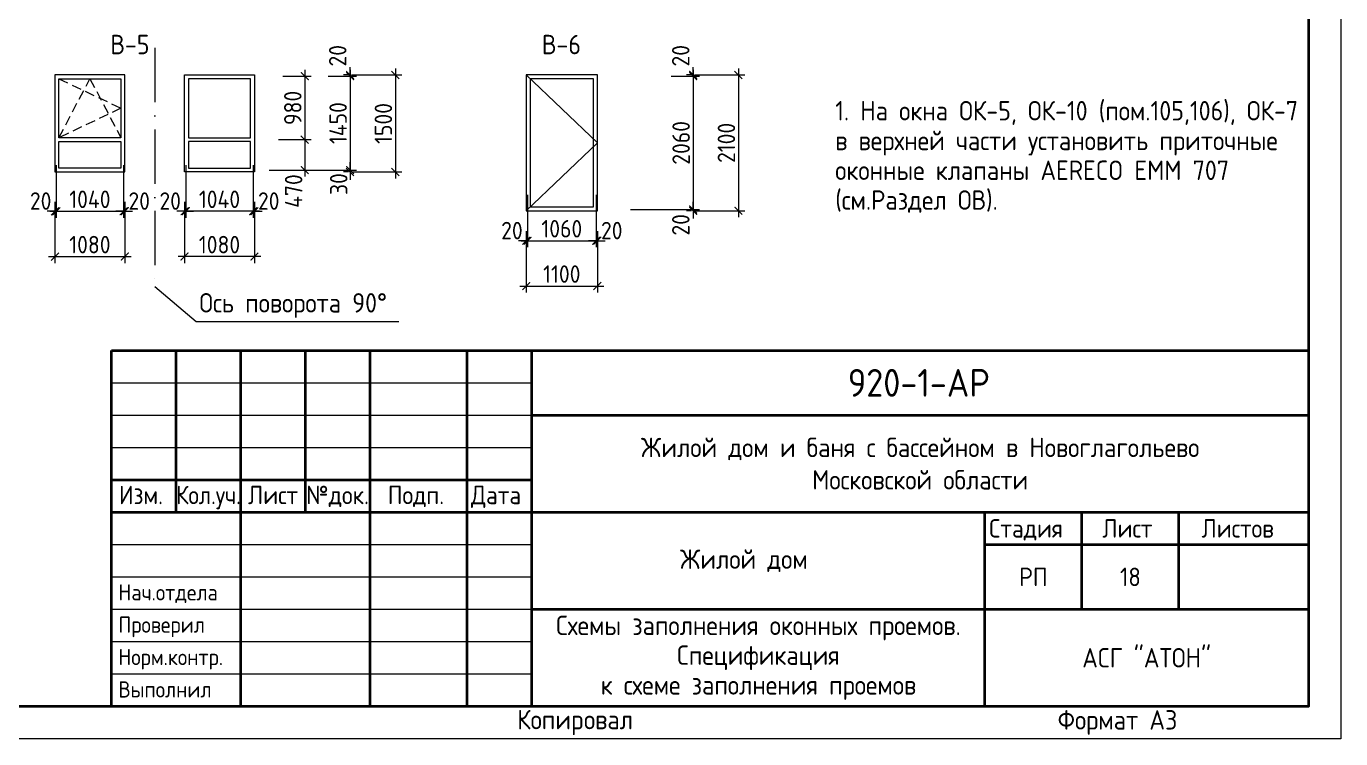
# Model space of a CAD drawing. Header units: millimetres. Extents: x 854812 to 1164625, y 589925 to 823301.
# Drawn here: x 1094238 to 1114554, y 652126 to 663133 of the extents above; entities that cross this region are included whole.
import ezdxf
from ezdxf.enums import TextEntityAlignment as Align

# ---------------------------------------------------------------- set-up
doc = ezdxf.new("R2010")
doc.units = ezdxf.units.MM
for name, pattern in [('ACAD_ISO10W100', [18, 12, -3, 0, -3]), ('JIS_08_15', [17.25, 15, -0.75, 0.75, -0.75]), ('НЕВИДИМАЯX2', [0.75, 0.5, -0.25])]:
    doc.linetypes.add(name, pattern=pattern)
doc.layers.get('Defpoints').update_dxf_attribs({"color": 40})
for name, color, linetype, lineweight in [('Text', 7, 'Continuous', 15), ('АР_Марка_двери', 13, 'Continuous', 9), ('окна', 132, 'Continuous', 18), ('оси', 50, 'JIS_08_15', 9), ('размеры', 215, 'Continuous', 13), ('текст', 7, 'Continuous', 13), ('УКАЗАТЕЛЬ', 6, 'Continuous', 13), ('ФАСАД', 7, 'Continuous', 13)]:
    doc.layers.add(name, color=color, linetype=linetype, lineweight=lineweight)
doc.styles.add('GOST 2.304', font='isocpeur.ttf', dxfattribs={"width": 0.9})
doc.styles.get("Standard").update_dxf_attribs({"font": 'arial.ttf'})
doc.styles.add('Оксана', font='arial.ttf')
doc.dimstyles.new('1', dxfattribs={"dimscale": 100, "dimtxt": 2.7, "dimasz": 1.2, "dimexe": 1, "dimexo": 1, "dimgap": 0.5, "dimtad": 1, "dimdec": 0, "dimzin": 0, "dimdsep": 46, "dimtxsty": 'GOST 2.304', "dimblk": 'ARCHTICK', "dimcen": 0.09, "dimdle": 1, "dimclrd": 256, "dimclre": 256, "dimclrt": 7, "dimadec": 0, "dimazin": 0, "dimtfac": 1, "dimtdec": 0, "dimtmove": 1, "dimatfit": 3, "dimldrblk": 'ARCHTICK', "dimfxl": 100, "dimtolj": 1, "dimtzin": 0, "dimlwd": 5, "dimlwe": 5, "dimarcsym": 1})

# ---------------------------------------------------------------- blocks, each defined once
blk = doc.blocks.new('*U8')
at = {"color": 7, "linetype": 'Continuous', "lineweight": 40}
for p, q in [((-190, 60), (-5, 60)), ((-190, 5), (-190, 60)), ((-180, 35), (-180, 60)), ((-170, 5), (-170, 60)), ((-160, 35), (-160, 60)), ((-150, 5), (-150, 60)), ((-135, 5), (-135, 60)), ((-125, 5), (-125, 60)), ((-125, 50), (-5, 50)), ((-190, 40), (-125, 40)), ((-190, 35), (-125, 35)), ((-125, 35), (-5, 35)), ((-55, 5), (-55, 35)), ((-40, 20), (-40, 35)), ((-25, 20), (-25, 35)), ((-55, 30), (-5, 30)), ((-125, 20), (-5, 20))]:
    blk.add_line(p, q, dxfattribs=at)
at = {"color": 7, "linetype": 'Continuous', "lineweight": 20}
for p, q in [((-190, 55), (-125, 55)), ((-190, 50), (-125, 50)), ((-190, 45), (-125, 45)), ((-190, 30), (-125, 30)), ((-190, 25), (-125, 25)), ((-190, 20), (-125, 20)), ((-190, 15), (-125, 15)), ((-190, 10), (-125, 10))]:
    blk.add_line(p, q, dxfattribs=at)
at = {"color": 7, "linetype": 'Continuous', "lineweight": 0}
blk.add_lwpolyline([(-420, 297), (0, 297), (0, 0), (-420, 0)], close=True, dxfattribs=at)
at = {"color": 7, "linetype": 'Continuous', "lineweight": 40}
blk.add_lwpolyline([(-400, 292), (-5, 292), (-5, 5), (-400, 5)], close=True, dxfattribs=at)
at = {"color": 7, "style": 'Оксана', "flags": 8}
for tag, height, p in [('НАИМЕНОВАНИЕ_ОБЪЕКТА_СТРОИТЕЛЬСТВА', 2.71, (-64.88, 42.01)), ('НАИМЕНОВАНИЕ_ЧЕРТЕЖА', 2.86, (-88.9, 11.79))]:
    blk.add_attdef(tag, text='', height=height, dxfattribs=at).set_placement(p, align=Align.MIDDLE_CENTER)
at = {"color": 7, "linetype": 'Continuous', "lineweight": 20, "style": 'Оксана', "flags": 8}
blk.add_attdef('ИНВ.№ПОДЛ.', text='', height=2.5, rotation=90, dxfattribs=at).set_placement((-403.5, 17.5), align=Align.MIDDLE_CENTER)
for tag, height, p in [('НАИМЕНОВАНИЕ_СООРУЖЕНИЯ', 3.57, (-91.21, 26.62)), ('ОРГАНИЗАЦИЯ/ЛИЦЕНЗИЯ', 2.29, (-29.74, 11.97))]:
    blk.add_attdef(tag, text='', height=height, dxfattribs=at).set_placement(p, align=Align.MIDDLE_CENTER)
at = {"color": 7, "linetype": 'Continuous', "lineweight": 20, "flags": 8}
for tag, p in [('---------------------------------------------------', (-210, 5)), ('--------------------------------------------------', (-210, -2))]:
    blk.add_attdef(tag, text='', height=0.143, dxfattribs=at).set_placement(p, align=Align.TOP_LEFT)
at = {"layer": 'Text', "color": 7, "linetype": 'Continuous', "lineweight": 20, "style": 'GOST 2.304', "width": 0.9}
for s, p in [('Изм.', (-188.83, 36.23)), ('Лист', (-168.89, 36.23)), ('№док.', (-159.89, 36.23)), ('Подп.', (-147.29, 36.23)), ('Дата', (-134.42, 36.23)), ('Стадия', (-54.33, 31.07)), ('Лист', (-36.84, 31.07)), ('Листов', (-21.51, 31.07))]:
    blk.add_text(s, height=2.857, dxfattribs=at).set_placement(p)
at = {"layer": 'Text', "color": 7, "linetype": 'Continuous', "lineweight": 20, "style": 'GOST 2.304', "width": 0.833333}
blk.add_text('Кол.уч.', height=2.857, dxfattribs=at).set_placement((-180, 36.23), (-170, 36.23), align=Align.FIT)
at = {"layer": 'Text', "color": 7, "linetype": 'Continuous', "lineweight": 20, "style": 'GOST 2.304', "width": 0.9, "flags": 8}
blk.add_attdef('ОБОЗНАЧЕНИЕ_ДОКУМЕНТА', text='', height=4.29, dxfattribs=at).set_placement((-65.21, 54.98), align=Align.MIDDLE_CENTER)
at = {"layer": 'Text', "color": 7, "style": 'GOST 2.304', "width": 0.9, "flags": 8}
for tag, p in [('СТАДИЯ', (-47.5, 25)), ('ЛИСТ', (-32.5, 25)), ('ЛИСТОВ', (-15, 25))]:
    blk.add_attdef(tag, text='', height=2.86, dxfattribs=at).set_placement(p, align=Align.MIDDLE_CENTER)
blk = doc.blocks.new('_ArchTick')
at = {"color": 0, "linetype": 'ByBlock', "const_width": 0.15}
blk.add_lwpolyline([(-0.5, -0.5), (0.5, 0.5)], dxfattribs=at)
blk = doc.blocks.new('*D1040')
at = {"layer": 'Defpoints', "color": 0, "ltscale": 0.1}
for p in [(1094701, 661086, 0), (1095741, 661086, 0), (1095741, 660275)]:
    blk.add_point(p, dxfattribs=at)
at = {"layer": 'размеры', "lineweight": 5, "ltscale": 0.1}
for p, q in [((1094701, 660986), (1094701, 660175)), ((1095741, 660986), (1095741, 660175)), ((1094601, 660275), (1095841, 660275))]:
    blk.add_line(p, q, dxfattribs=at)
at = {"layer": 'размеры', "lineweight": 5, "ltscale": 0.1, "xscale": 120, "yscale": 120, "zscale": 120, "rotation": 180}
blk.add_blockref('_ArchTick', (1094701, 660275), dxfattribs=at)
at = {"layer": 'размеры', "lineweight": 5, "ltscale": 0.1, "xscale": 120, "yscale": 120, "zscale": 120}
blk.add_blockref('_ArchTick', (1095741, 660275), dxfattribs=at)
at = {"layer": 'размеры', "color": 7, "ltscale": 0.1, "insert": (1095221, 660460), "char_height": 270, "attachment_point": 5, "style": 'GOST 2.304'}
blk.add_mtext('\\A1;1040', dxfattribs=at)
blk = doc.blocks.new('*D1041')
at = {"layer": 'Defpoints', "color": 0, "ltscale": 0.1}
for p in [(1094681, 660386, 0), (1095761, 660386, 0), (1095761, 659575)]:
    blk.add_point(p, dxfattribs=at)
at = {"layer": 'размеры', "lineweight": 5, "ltscale": 0.1}
for p, q in [((1094681, 660286), (1094681, 659475)), ((1095761, 660286), (1095761, 659475)), ((1094581, 659575), (1095861, 659575))]:
    blk.add_line(p, q, dxfattribs=at)
at = {"layer": 'размеры', "lineweight": 5, "ltscale": 0.1, "xscale": 120, "yscale": 120, "zscale": 120, "rotation": 180}
blk.add_blockref('_ArchTick', (1094681, 659575), dxfattribs=at)
at = {"layer": 'размеры', "lineweight": 5, "ltscale": 0.1, "xscale": 120, "yscale": 120, "zscale": 120}
blk.add_blockref('_ArchTick', (1095761, 659575), dxfattribs=at)
at = {"layer": 'размеры', "color": 7, "ltscale": 0.1, "insert": (1095221, 659760), "char_height": 270, "attachment_point": 5, "style": 'GOST 2.304'}
blk.add_mtext('\\A1;1080', dxfattribs=at)
blk = doc.blocks.new('*D1042')
at = {"layer": 'Defpoints', "color": 0, "ltscale": 0.1}
for p in [(1094681, 660522), (1094701, 660522), (1094701, 660275)]:
    blk.add_point(p, dxfattribs=at)
at = {"layer": 'размеры', "lineweight": 5, "ltscale": 0.1}
for p, q in [((1094681, 660422), (1094681, 660175)), ((1094701, 660422), (1094701, 660175)), ((1094681, 660275), (1094561, 660275)), ((1094681, 660275), (1094701, 660275)), ((1094701, 660275), (1094821, 660275))]:
    blk.add_line(p, q, dxfattribs=at)
at = {"layer": 'размеры', "lineweight": 5, "ltscale": 0.1, "xscale": 120, "yscale": 120, "zscale": 120}
blk.add_blockref('_ArchTick', (1094681, 660275), dxfattribs=at)
at = {"layer": 'размеры', "lineweight": 5, "ltscale": 0.1, "xscale": 120, "yscale": 120, "zscale": 120, "rotation": 180}
blk.add_blockref('_ArchTick', (1094701, 660275), dxfattribs=at)
at = {"layer": 'размеры', "color": 7, "ltscale": 0.1, "insert": (1094460, 660433), "char_height": 270, "attachment_point": 5, "style": 'GOST 2.304'}
blk.add_mtext('\\A1;20', dxfattribs=at)
blk = doc.blocks.new('*D1043')
at = {"layer": 'Defpoints', "color": 0, "ltscale": 0.1}
for p in [(1095741, 660522), (1095761, 660522), (1095741, 660275)]:
    blk.add_point(p, dxfattribs=at)
at = {"layer": 'размеры', "lineweight": 5, "ltscale": 0.1}
for p, q in [((1095741, 660422), (1095741, 660175)), ((1095761, 660422), (1095761, 660175)), ((1095741, 660275), (1095621, 660275)), ((1095761, 660275), (1095741, 660275)), ((1095761, 660275), (1095881, 660275))]:
    blk.add_line(p, q, dxfattribs=at)
at = {"layer": 'размеры', "lineweight": 5, "ltscale": 0.1, "xscale": 120, "yscale": 120, "zscale": 120}
blk.add_blockref('_ArchTick', (1095741, 660275), dxfattribs=at)
at = {"layer": 'размеры', "lineweight": 5, "ltscale": 0.1, "xscale": 120, "yscale": 120, "zscale": 120, "rotation": 180}
blk.add_blockref('_ArchTick', (1095761, 660275), dxfattribs=at)
at = {"layer": 'размеры', "color": 7, "ltscale": 0.1, "insert": (1095983, 660433), "char_height": 270, "attachment_point": 5, "style": 'GOST 2.304'}
blk.add_mtext('\\A1;20', dxfattribs=at)
blk = doc.blocks.new('*D1044')
at = {"layer": 'Defpoints', "color": 0, "ltscale": 0.1}
for p in [(1096704, 661086, 0), (1097744, 661086, 0), (1096704, 660275)]:
    blk.add_point(p, dxfattribs=at)
at = {"layer": 'размеры', "lineweight": 5, "ltscale": 0.1}
for p, q in [((1096704, 660986), (1096704, 660175)), ((1097744, 660986), (1097744, 660175)), ((1097844, 660275), (1096604, 660275))]:
    blk.add_line(p, q, dxfattribs=at)
at = {"layer": 'размеры', "lineweight": 5, "ltscale": 0.1, "xscale": 120, "yscale": 120, "zscale": 120, "rotation": 180}
blk.add_blockref('_ArchTick', (1096704, 660275), dxfattribs=at)
at = {"layer": 'размеры', "lineweight": 5, "ltscale": 0.1, "xscale": 120, "yscale": 120, "zscale": 120}
blk.add_blockref('_ArchTick', (1097744, 660275), dxfattribs=at)
at = {"layer": 'размеры', "color": 7, "ltscale": 0.1, "insert": (1097224, 660460), "char_height": 270, "attachment_point": 5, "style": 'GOST 2.304'}
blk.add_mtext('\\A1;1040', dxfattribs=at)
blk = doc.blocks.new('*D1045')
at = {"layer": 'Defpoints', "color": 0, "ltscale": 0.1}
for p in [(1096684, 660386, 0), (1097764, 660386, 0), (1096684, 659575)]:
    blk.add_point(p, dxfattribs=at)
at = {"layer": 'размеры', "lineweight": 5, "ltscale": 0.1}
for p, q in [((1096684, 660286), (1096684, 659475)), ((1097764, 660286), (1097764, 659475)), ((1097864, 659575), (1096584, 659575))]:
    blk.add_line(p, q, dxfattribs=at)
at = {"layer": 'размеры', "lineweight": 5, "ltscale": 0.1, "xscale": 120, "yscale": 120, "zscale": 120, "rotation": 180}
blk.add_blockref('_ArchTick', (1096684, 659575), dxfattribs=at)
at = {"layer": 'размеры', "lineweight": 5, "ltscale": 0.1, "xscale": 120, "yscale": 120, "zscale": 120}
blk.add_blockref('_ArchTick', (1097764, 659575), dxfattribs=at)
at = {"layer": 'размеры', "color": 7, "ltscale": 0.1, "insert": (1097224, 659760), "char_height": 270, "attachment_point": 5, "style": 'GOST 2.304'}
blk.add_mtext('\\A1;1080', dxfattribs=at)
blk = doc.blocks.new('*D1046')
at = {"layer": 'Defpoints', "color": 0, "ltscale": 0.1}
for p in [(1097744, 660522), (1097764, 660522), (1097744, 660275)]:
    blk.add_point(p, dxfattribs=at)
at = {"layer": 'размеры', "lineweight": 5, "ltscale": 0.1}
for p, q in [((1097744, 660422), (1097744, 660175)), ((1097764, 660422), (1097764, 660175)), ((1097744, 660275), (1097624, 660275)), ((1097764, 660275), (1097744, 660275)), ((1097764, 660275), (1097884, 660275))]:
    blk.add_line(p, q, dxfattribs=at)
at = {"layer": 'размеры', "lineweight": 5, "ltscale": 0.1, "xscale": 120, "yscale": 120, "zscale": 120}
blk.add_blockref('_ArchTick', (1097744, 660275), dxfattribs=at)
at = {"layer": 'размеры', "lineweight": 5, "ltscale": 0.1, "xscale": 120, "yscale": 120, "zscale": 120, "rotation": 180}
blk.add_blockref('_ArchTick', (1097764, 660275), dxfattribs=at)
at = {"layer": 'размеры', "color": 7, "ltscale": 0.1, "insert": (1097985, 660433), "char_height": 270, "attachment_point": 5, "style": 'GOST 2.304'}
blk.add_mtext('\\A1;20', dxfattribs=at)
blk = doc.blocks.new('*D1047')
at = {"layer": 'Defpoints', "color": 0, "ltscale": 0.1}
for p in [(1096684, 660522), (1096704, 660522), (1096704, 660275)]:
    blk.add_point(p, dxfattribs=at)
at = {"layer": 'размеры', "lineweight": 5, "ltscale": 0.1}
for p, q in [((1096684, 660422), (1096684, 660175)), ((1096704, 660422), (1096704, 660175)), ((1096684, 660275), (1096564, 660275)), ((1096684, 660275), (1096704, 660275)), ((1096704, 660275), (1096824, 660275))]:
    blk.add_line(p, q, dxfattribs=at)
at = {"layer": 'размеры', "lineweight": 5, "ltscale": 0.1, "xscale": 120, "yscale": 120, "zscale": 120}
blk.add_blockref('_ArchTick', (1096684, 660275), dxfattribs=at)
at = {"layer": 'размеры', "lineweight": 5, "ltscale": 0.1, "xscale": 120, "yscale": 120, "zscale": 120, "rotation": 180}
blk.add_blockref('_ArchTick', (1096704, 660275), dxfattribs=at)
at = {"layer": 'размеры', "color": 7, "ltscale": 0.1, "insert": (1096462, 660433), "char_height": 270, "attachment_point": 5, "style": 'GOST 2.304'}
blk.add_mtext('\\A1;20', dxfattribs=at)
blk = doc.blocks.new('*D1048')
at = {"layer": 'Defpoints', "color": 0, "ltscale": 0.1}
for p in [(1098802, 662362, 0), (1098464, 660912, 0), (1099242, 660912)]:
    blk.add_point(p, dxfattribs=at)
at = {"layer": 'размеры', "lineweight": 5, "ltscale": 0.1}
for p, q in [((1098902, 662362), (1099342, 662362)), ((1099242, 662462), (1099242, 660812)), ((1098564, 660912), (1099342, 660912))]:
    blk.add_line(p, q, dxfattribs=at)
at = {"layer": 'размеры', "lineweight": 5, "ltscale": 0.1, "xscale": 120, "yscale": 120, "zscale": 120}
for p, rotation in [((1099242, 662362), 90), ((1099242, 660912), 270)]:
    blk.add_blockref('_ArchTick', p, dxfattribs=dict(at, rotation=rotation))
at = {"layer": 'размеры', "color": 7, "ltscale": 0.1, "insert": (1099057, 661637), "char_height": 270, "attachment_point": 5, "rotation": 90, "style": 'GOST 2.304'}
blk.add_mtext('\\A1;1450', dxfattribs=at)
blk = doc.blocks.new('*D1049')
at = {"layer": 'Defpoints', "color": 0, "ltscale": 0.1}
for p in [(1099164, 662382, 0), (1099164, 660882, 0), (1099942, 660882)]:
    blk.add_point(p, dxfattribs=at)
at = {"layer": 'размеры', "lineweight": 5, "ltscale": 0.1}
for p, q in [((1099264, 662382), (1100042, 662382)), ((1099942, 662482), (1099942, 660782)), ((1099264, 660882), (1100042, 660882))]:
    blk.add_line(p, q, dxfattribs=at)
at = {"layer": 'размеры', "lineweight": 5, "ltscale": 0.1, "xscale": 120, "yscale": 120, "zscale": 120}
for p, rotation in [((1099942, 662382), 90), ((1099942, 660882), 270)]:
    blk.add_blockref('_ArchTick', p, dxfattribs=dict(at, rotation=rotation))
at = {"layer": 'размеры', "color": 7, "ltscale": 0.1, "insert": (1099757, 661632), "char_height": 270, "attachment_point": 5, "rotation": 90, "style": 'GOST 2.304'}
blk.add_mtext('\\A1;1500', dxfattribs=at)
blk = doc.blocks.new('*D1050')
at = {"layer": 'Defpoints', "color": 0, "ltscale": 0.1}
for p in [(1099187, 662362), (1099242, 662382), (1099315, 662382)]:
    blk.add_point(p, dxfattribs=at)
at = {"layer": 'размеры', "lineweight": 5, "ltscale": 0.1}
for p, q in [((1099215, 662382), (1099142, 662382)), ((1099242, 662382), (1099242, 662502)), ((1099242, 662362), (1099242, 662382)), ((1099242, 662362), (1099242, 662242)), ((1099287, 662362), (1099342, 662362))]:
    blk.add_line(p, q, dxfattribs=at)
at = {"layer": 'размеры', "lineweight": 5, "ltscale": 0.1, "xscale": 120, "yscale": 120, "zscale": 120}
for p, rotation in [((1099242, 662382), 270), ((1099242, 662362), 90)]:
    blk.add_blockref('_ArchTick', p, dxfattribs=dict(at, rotation=rotation))
at = {"layer": 'размеры', "color": 7, "ltscale": 0.1, "insert": (1099051, 662678), "char_height": 270, "attachment_point": 5, "rotation": 90, "style": 'GOST 2.304'}
blk.add_mtext('\\A1;20', dxfattribs=at)
blk = doc.blocks.new('*D1051')
at = {"layer": 'Defpoints', "color": 0, "ltscale": 0.1}
for p in [(1099187, 660912), (1099242, 660882), (1099316, 660882)]:
    blk.add_point(p, dxfattribs=at)
at = {"layer": 'размеры', "lineweight": 5, "ltscale": 0.1}
for p, q in [((1099242, 660912), (1099242, 661032)), ((1099242, 660912), (1099242, 660882)), ((1099287, 660912), (1099342, 660912)), ((1099216, 660882), (1099142, 660882)), ((1099242, 660882), (1099242, 660762))]:
    blk.add_line(p, q, dxfattribs=at)
at = {"layer": 'размеры', "lineweight": 5, "ltscale": 0.1, "xscale": 120, "yscale": 120, "zscale": 120}
for p, rotation in [((1099242, 660912), 270), ((1099242, 660882), 90)]:
    blk.add_blockref('_ArchTick', p, dxfattribs=dict(at, rotation=rotation))
at = {"layer": 'размеры', "color": 7, "ltscale": 0.1, "insert": (1099067, 660695), "char_height": 270, "attachment_point": 5, "rotation": 90, "style": 'GOST 2.304'}
blk.add_mtext('\\A1;30', dxfattribs=at)
blk = doc.blocks.new('*D1052')
at = {"layer": 'Defpoints', "color": 0, "ltscale": 0.1}
for p in [(1098102, 662362, 0), (1098036, 661382), (1098542, 661382)]:
    blk.add_point(p, dxfattribs=at)
at = {"layer": 'размеры', "lineweight": 5, "ltscale": 0.1}
for p, q in [((1098202, 662362), (1098642, 662362)), ((1098542, 662462), (1098542, 661282)), ((1098136, 661382), (1098642, 661382))]:
    blk.add_line(p, q, dxfattribs=at)
at = {"layer": 'размеры', "lineweight": 5, "ltscale": 0.1, "xscale": 120, "yscale": 120, "zscale": 120}
for p, rotation in [((1098542, 662362), 90), ((1098542, 661382), 270)]:
    blk.add_blockref('_ArchTick', p, dxfattribs=dict(at, rotation=rotation))
at = {"layer": 'размеры', "color": 7, "ltscale": 0.1, "insert": (1098357, 661872), "char_height": 270, "attachment_point": 5, "rotation": 90, "style": 'GOST 2.304'}
blk.add_mtext('\\A1;980', dxfattribs=at)
blk = doc.blocks.new('*D1053')
at = {"layer": 'Defpoints', "color": 0, "ltscale": 0.1}
for p in [(1098102, 661382), (1097893, 660912), (1098542, 660912)]:
    blk.add_point(p, dxfattribs=at)
at = {"layer": 'размеры', "lineweight": 5, "ltscale": 0.1}
for p, q in [((1098202, 661382), (1098642, 661382)), ((1098542, 661482), (1098542, 660812)), ((1097993, 660912), (1098642, 660912))]:
    blk.add_line(p, q, dxfattribs=at)
at = {"layer": 'размеры', "lineweight": 5, "ltscale": 0.1, "xscale": 120, "yscale": 120, "zscale": 120}
for p, rotation in [((1098542, 661382), 90), ((1098542, 660912), 270)]:
    blk.add_blockref('_ArchTick', p, dxfattribs=dict(at, rotation=rotation))
at = {"layer": 'размеры', "color": 7, "ltscale": 0.1, "insert": (1098370, 660587), "char_height": 270, "attachment_point": 5, "rotation": 90, "style": 'GOST 2.304'}
blk.add_mtext('\\A1;470', dxfattribs=at)
blk = doc.blocks.new('*D1054')
at = {"layer": 'Defpoints', "color": 0, "lineweight": 50, "ltscale": 0.1}
for p in [(1104103, 662362), (1103477, 660302), (1104544, 660302)]:
    blk.add_point(p, dxfattribs=at)
at = {"layer": 'размеры', "lineweight": 5, "ltscale": 0.1}
for p, q in [((1104203, 662362), (1104644, 662362)), ((1104544, 662462), (1104544, 660202)), ((1103577, 660302), (1104644, 660302))]:
    blk.add_line(p, q, dxfattribs=at)
at = {"layer": 'размеры', "lineweight": 5, "ltscale": 0.1, "xscale": 120, "yscale": 120, "zscale": 120}
for p, rotation in [((1104544, 662362), 90), ((1104544, 660302), 270)]:
    blk.add_blockref('_ArchTick', p, dxfattribs=dict(at, rotation=rotation))
at = {"layer": 'размеры', "color": 7, "ltscale": 0.1, "insert": (1104359, 661332), "char_height": 270, "attachment_point": 5, "rotation": 90, "style": 'GOST 2.304'}
blk.add_mtext('\\A1;2060', dxfattribs=at)
blk = doc.blocks.new('*D1055')
at = {"layer": 'Defpoints', "color": 0, "lineweight": 50, "ltscale": 0.1}
for p in [(1104465, 662382), (1104465, 660282), (1105244, 660282)]:
    blk.add_point(p, dxfattribs=at)
at = {"layer": 'размеры', "lineweight": 5, "ltscale": 0.1}
for p, q in [((1104565, 662382), (1105344, 662382)), ((1105244, 662482), (1105244, 660182)), ((1104565, 660282), (1105344, 660282))]:
    blk.add_line(p, q, dxfattribs=at)
at = {"layer": 'размеры', "lineweight": 5, "ltscale": 0.1, "xscale": 120, "yscale": 120, "zscale": 120}
for p, rotation in [((1105244, 662382), 90), ((1105244, 660282), 270)]:
    blk.add_blockref('_ArchTick', p, dxfattribs=dict(at, rotation=rotation))
at = {"layer": 'размеры', "color": 7, "ltscale": 0.1, "insert": (1105059, 661332), "char_height": 270, "attachment_point": 5, "rotation": 90, "style": 'GOST 2.304'}
blk.add_mtext('\\A1;2100', dxfattribs=at)
blk = doc.blocks.new('*D1056')
at = {"layer": 'Defpoints', "color": 0, "lineweight": 50, "ltscale": 0.1}
for p in [(1104489, 662362), (1104544, 662382), (1104617, 662382)]:
    blk.add_point(p, dxfattribs=at)
at = {"layer": 'размеры', "lineweight": 5, "ltscale": 0.1}
for p, q in [((1104517, 662382), (1104444, 662382)), ((1104544, 662382), (1104544, 662502)), ((1104544, 662362), (1104544, 662382)), ((1104544, 662362), (1104544, 662242)), ((1104589, 662362), (1104644, 662362))]:
    blk.add_line(p, q, dxfattribs=at)
at = {"layer": 'размеры', "lineweight": 5, "ltscale": 0.1, "xscale": 120, "yscale": 120, "zscale": 120}
for p, rotation in [((1104544, 662382), 270), ((1104544, 662362), 90)]:
    blk.add_blockref('_ArchTick', p, dxfattribs=dict(at, rotation=rotation))
at = {"layer": 'размеры', "color": 7, "ltscale": 0.1, "insert": (1104353, 662678), "char_height": 270, "attachment_point": 5, "rotation": 90, "style": 'GOST 2.304'}
blk.add_mtext('\\A1;20', dxfattribs=at)
blk = doc.blocks.new('*D1057')
at = {"layer": 'Defpoints', "color": 0, "lineweight": 50, "ltscale": 0.1}
for p in [(1104489, 660302), (1104544, 660282), (1104618, 660282)]:
    blk.add_point(p, dxfattribs=at)
at = {"layer": 'размеры', "lineweight": 5, "ltscale": 0.1}
for p, q in [((1104518, 660282), (1104444, 660282)), ((1104544, 660302), (1104544, 660422)), ((1104544, 660302), (1104544, 660282)), ((1104544, 660282), (1104544, 660162)), ((1104589, 660302), (1104644, 660302))]:
    blk.add_line(p, q, dxfattribs=at)
at = {"layer": 'размеры', "lineweight": 5, "ltscale": 0.1, "xscale": 120, "yscale": 120, "zscale": 120}
for p, rotation in [((1104544, 660302), 270), ((1104544, 660282), 90)]:
    blk.add_blockref('_ArchTick', p, dxfattribs=dict(at, rotation=rotation))
at = {"layer": 'размеры', "color": 7, "ltscale": 0.1, "insert": (1104354, 660066), "char_height": 270, "attachment_point": 5, "rotation": 90, "style": 'GOST 2.304'}
blk.add_mtext('\\A1;20', dxfattribs=at)
blk = doc.blocks.new('*D1058')
at = {"layer": 'Defpoints', "color": 0, "lineweight": 50, "ltscale": 0.1}
for p in [(1101985, 660630, 0), (1103045, 660630, 0), (1103045, 659820)]:
    blk.add_point(p, dxfattribs=at)
at = {"layer": 'размеры', "lineweight": 5, "ltscale": 0.1}
for p, q in [((1101985, 660530), (1101985, 659720)), ((1103045, 660530), (1103045, 659720)), ((1101885, 659820), (1103145, 659820))]:
    blk.add_line(p, q, dxfattribs=at)
at = {"layer": 'размеры', "lineweight": 5, "ltscale": 0.1, "xscale": 120, "yscale": 120, "zscale": 120, "rotation": 180}
blk.add_blockref('_ArchTick', (1101985, 659820), dxfattribs=at)
at = {"layer": 'размеры', "lineweight": 5, "ltscale": 0.1, "xscale": 120, "yscale": 120, "zscale": 120}
blk.add_blockref('_ArchTick', (1103045, 659820), dxfattribs=at)
at = {"layer": 'размеры', "color": 7, "ltscale": 0.1, "insert": (1102515, 660005), "char_height": 270, "attachment_point": 5, "style": 'GOST 2.304'}
blk.add_mtext('\\A1;1060', dxfattribs=at)
blk = doc.blocks.new('*D1059')
at = {"layer": 'Defpoints', "color": 0, "lineweight": 50, "ltscale": 0.1}
for p in [(1101965, 659930, 0), (1103065, 659930, 0), (1103065, 659120)]:
    blk.add_point(p, dxfattribs=at)
at = {"layer": 'размеры', "lineweight": 5, "ltscale": 0.1}
for p, q in [((1101965, 659830), (1101965, 659020)), ((1103065, 659830), (1103065, 659020)), ((1101865, 659120), (1103165, 659120))]:
    blk.add_line(p, q, dxfattribs=at)
at = {"layer": 'размеры', "lineweight": 5, "ltscale": 0.1, "xscale": 120, "yscale": 120, "zscale": 120, "rotation": 180}
blk.add_blockref('_ArchTick', (1101965, 659120), dxfattribs=at)
at = {"layer": 'размеры', "lineweight": 5, "ltscale": 0.1, "xscale": 120, "yscale": 120, "zscale": 120}
blk.add_blockref('_ArchTick', (1103065, 659120), dxfattribs=at)
at = {"layer": 'размеры', "color": 7, "ltscale": 0.1, "insert": (1102515, 659305), "char_height": 270, "attachment_point": 5, "style": 'GOST 2.304'}
blk.add_mtext('\\A1;1100', dxfattribs=at)
blk = doc.blocks.new('*D1060')
at = {"layer": 'Defpoints', "color": 0, "lineweight": 50, "ltscale": 0.1}
for p in [(1101965, 660066), (1101985, 660066), (1101985, 659820)]:
    blk.add_point(p, dxfattribs=at)
at = {"layer": 'размеры', "lineweight": 5, "ltscale": 0.1}
for p, q in [((1101965, 659966), (1101965, 659720)), ((1101985, 659966), (1101985, 659720)), ((1101965, 659820), (1101845, 659820)), ((1101965, 659820), (1101985, 659820)), ((1101985, 659820), (1102105, 659820))]:
    blk.add_line(p, q, dxfattribs=at)
at = {"layer": 'размеры', "lineweight": 5, "ltscale": 0.1, "xscale": 120, "yscale": 120, "zscale": 120}
blk.add_blockref('_ArchTick', (1101965, 659820), dxfattribs=at)
at = {"layer": 'размеры', "lineweight": 5, "ltscale": 0.1, "xscale": 120, "yscale": 120, "zscale": 120, "rotation": 180}
blk.add_blockref('_ArchTick', (1101985, 659820), dxfattribs=at)
at = {"layer": 'размеры', "color": 7, "ltscale": 0.1, "insert": (1101744, 659977), "char_height": 270, "attachment_point": 5, "style": 'GOST 2.304'}
blk.add_mtext('\\A1;20', dxfattribs=at)
blk = doc.blocks.new('*D1061')
at = {"layer": 'Defpoints', "color": 0, "lineweight": 50, "ltscale": 0.1}
for p in [(1103045, 660066), (1103065, 660066), (1103045, 659820)]:
    blk.add_point(p, dxfattribs=at)
at = {"layer": 'размеры', "lineweight": 5, "ltscale": 0.1}
for p, q in [((1103045, 659966), (1103045, 659720)), ((1103065, 659966), (1103065, 659720)), ((1103045, 659820), (1102925, 659820)), ((1103065, 659820), (1103045, 659820)), ((1103065, 659820), (1103185, 659820))]:
    blk.add_line(p, q, dxfattribs=at)
at = {"layer": 'размеры', "lineweight": 5, "ltscale": 0.1, "xscale": 120, "yscale": 120, "zscale": 120}
blk.add_blockref('_ArchTick', (1103045, 659820), dxfattribs=at)
at = {"layer": 'размеры', "lineweight": 5, "ltscale": 0.1, "xscale": 120, "yscale": 120, "zscale": 120, "rotation": 180}
blk.add_blockref('_ArchTick', (1103065, 659820), dxfattribs=at)
at = {"layer": 'размеры', "color": 7, "ltscale": 0.1, "insert": (1103287, 659977), "char_height": 270, "attachment_point": 5, "style": 'GOST 2.304'}
blk.add_mtext('\\A1;20', dxfattribs=at)

msp = doc.modelspace()

# ---------------------------------------------------------------- linework, layer by layer
at = {"layer": 'окна', "color": 7, "ltscale": 0.1, "elevation": 0}
for points in [[(1094681.4, 660882.1), (1095761.4, 660882.1), (1095761.4, 662382.1), (1094681.4, 662382.1)], [(1094741.4, 661412), (1094741.4, 662322.1), (1095701.4, 662322.1), (1095701.4, 661412)], [(1097763.9, 660882.1), (1096683.9, 660882.1), (1096683.9, 662382.1), (1097763.9, 662382.1)], [(1097703.9, 661412), (1097703.9, 662322.1), (1096743.9, 662322.1), (1096743.9, 661412)], [(1095701.4, 661352), (1095701.4, 660942.1), (1094741.4, 660942.1), (1094741.4, 661352)], [(1096743.9, 661352), (1096743.9, 660942.1), (1097703.9, 660942.1), (1097703.9, 661352)]]:
    msp.add_lwpolyline(points, close=True, dxfattribs=at)
at = {"layer": 'оси', "color": 7, "linetype": 'ACAD_ISO10W100', "ltscale": 70}
msp.add_line((1096222.6, 662800, 0), (1096222.6, 659110.4, 0), dxfattribs=at)
at = {"layer": 'размеры', "ltscale": 0.1}
for p, q in [((1096222.6, 659110.4, 0), (1096862.5, 658572.2, 0)), ((1096862.5, 658572.2, 0), (1099995.3, 658572.2, 0))]:
    msp.add_line(p, q, dxfattribs=at)
at = {"layer": 'УКАЗАТЕЛЬ', "linetype": 'НЕВИДИМАЯX2', "ltscale": 300, "elevation": 0}
for points in [[(1094741.4, 662322.1), (1095701.4, 661867), (1094741.4, 661412)], [(1094741.4, 661412), (1095221.4, 662322.1), (1095701.4, 661412)]]:
    msp.add_lwpolyline(points, dxfattribs=at)
at = {"layer": 'УКАЗАТЕЛЬ', "ltscale": 300, "elevation": 0}
msp.add_lwpolyline([(1101965.5, 662382.1), (1103065.5, 661332.1), (1101965.5, 660282.1)], dxfattribs=at)
at = {"layer": 'ФАСАД', "color": 7, "ltscale": 0.1, "elevation": 0}
msp.add_lwpolyline([(1103065.5, 662382.1), (1101965.5, 662382.1), (1101965.5, 660282.1), (1103065.5, 660282.1)], close=True, dxfattribs=at)
at = {"layer": 'ФАСАД', "color": 7, "lineweight": 9, "ltscale": 0.1, "elevation": 0}
msp.add_lwpolyline([(1103005.5, 662322.1), (1102025.5, 662322.1), (1102025.5, 660342.1), (1103005.5, 660342.1)], close=True, dxfattribs=at)

# ---------------------------------------------------------------- block references
at = {"ltscale": 130}
ref = msp.add_blockref('*U8', (1114553.9, 652126.2), dxfattribs=dict(at, xscale=100, yscale=100, zscale=100))
ref.add_attrib('ОБОЗНАЧЕНИЕ_ДОКУМЕНТА', '920-1-АР', dxfattribs={"layer": 'Text', "color": 7, "linetype": 'Continuous', "lineweight": 20, "height": 428.57, "style": 'GOST 2.304', "width": 0.9}).set_placement((1108033.2, 657624.5), align=Align.MIDDLE_CENTER)
ref.add_attrib('СТАДИЯ', 'РП', dxfattribs={"layer": 'Text', "color": 7, "height": 285.71, "style": 'GOST 2.304', "width": 0.9}).set_placement((1109803.9, 654626.2), align=Align.MIDDLE_CENTER)
ref.add_attrib('ЛИСТ', '18', dxfattribs={"layer": 'Text', "color": 7, "height": 285.71, "style": 'GOST 2.304', "width": 0.9}).set_placement((1111303.9, 654626.2), align=Align.MIDDLE_CENTER)

# ---------------------------------------------------------------- texts
at = {"layer": 'Text', "color": 7, "style": 'GOST 2.304', "width": 0.9}
for s, p in [('Нач.отдела', (1095661.6, 654262.6)), ('Проверил', (1095661.6, 653762.6)), ('Норм.контр.', (1095661.6, 653262.6)), ('Выполнил', (1095661.6, 652762.6))]:
    msp.add_text(s, height=250, dxfattribs=at).set_placement(p)
at = {"layer": 'Text', "insert": (1106741, 661978.7), "char_height": 300, "width": 7312.891, "attachment_point": 1, "line_spacing_factor": 0.92, "style": 'GOST 2.304'}
msp.add_mtext('1. На окна ОК-5, ОК-10 (пом.105,106), ОК-7 в верхней части установить приточные оконные клапаны AERECO ЕММ 707 (см.Раздел ОВ).', dxfattribs=at)
at = {"layer": 'Text', "color": 1, "char_height": 300, "attachment_point": 5, "style": 'GOST 2.304'}
for s, insert, width in [('{\\C256;Жилой дом и баня с бассейном в Новоглагольево\\PМосковской области}', (1108053.9, 656376.2), 12000), ('{\\C256;Жилой дом}', (1105329.1, 654876.2), 6550.467)]:
    msp.add_mtext(s, dxfattribs=dict(at, insert=insert, width=width))
at = {"layer": 'Text', "color": 7, "insert": (1105553.9, 653376.2), "char_height": 300, "width": 7211.899, "attachment_point": 5, "line_spacing_factor": 0.92, "style": 'GOST 2.304'}
msp.add_mtext('{\\C256;Схемы заполнения оконных проемов.\\PСпецификация\\Pк схеме заполнения проемов}', dxfattribs=at)
at = {"layer": 'Text', "color": 7, "char_height": 300, "width": 5000, "attachment_point": 5, "style": 'GOST 2.304'}
for s, insert in [('{\\C0;АСГ "АТОН"}', (1111553.9, 653376.2)), ('Копиpовал ', (1102720.3, 652376.2)), ('Формат А3', (1111104.4, 652376.2))]:
    msp.add_mtext(s, dxfattribs=dict(at, insert=insert))
at = {"layer": 'АР_Марка_двери', "linetype": 'Continuous', "lineweight": 15, "style": 'GOST 2.304', "width": 0.9}
for s, p in [('В-5', (1095839.2, 662701.1, 0)), ('В-6', (1102508.7, 662701.1, 0))]:
    msp.add_text(s, height=300, dxfattribs=at).set_placement(p, align=Align.CENTER)
at = {"layer": 'текст', "color": 7, "insert": (1098363, 658819.7, 0), "char_height": 300, "width": 14966.17, "attachment_point": 5, "style": 'GOST 2.304'}
msp.add_mtext('{\\C256;Ось поворота 90%%D}', dxfattribs=at)

# ---------------------------------------------------------------- dimensions: what is measured, and where the dimension line sits
at = {"layer": 'размеры', "ltscale": 0.1}
for base, p1, p2, angle, picture, middle in [((1099242.3, 662382.1, 0), (1099187.2, 662362.1, 0), (1099315.4, 662382.1, 0), 90, '*D1050', (1099235.9, 662678, 0)), ((1104543.9, 662382.1, 0), (1104488.8, 662362.1, 0), (1104617, 662382.1, 0), 90, '*D1056', (1104537.5, 662678, 0)), ((1095741.4, 660275.4), (1095761.4, 660521.7), (1095741.4, 660521.7), 180, '*D1043', (1095983, 660247.8)), ((1097743.9, 660275.4), (1097763.9, 660521.7), (1097743.9, 660521.7), 180, '*D1046', (1097985.4, 660247.8)), ((1104543.9, 660282.1, 0), (1104488.8, 660302.1, 0), (1104617.6, 660282.1, 0), 270, '*D1057', (1104539.2, 660066.2, 0)), ((1103045.5, 659819.5, 0), (1103065.5, 660065.9, 0), (1103045.5, 660065.9, 0), 180, '*D1061', (1103287, 659791.9, 0))]:
    dim = msp.add_linear_dim(base=base, p1=p1, p2=p2, angle=angle, dimstyle='1', dxfattribs=at)
    dim.commit()
    dim.dimension.update_dxf_attribs({"geometry": picture, "text_midpoint": middle, "dimtype": 160})
for base, p1, p2, angle, picture, middle in [((1098542.3, 661382.1, 0), (1098101.6, 662362.1, 0), (1098036.4, 661382.1, 0), 90, '*D1052', (1098357.3, 661872.1, 0)), ((1099242.3, 660912.1, 0), (1098801.6, 662362.1, 0), (1098463.9, 660912.1, 0), 90, '*D1048', (1099057.3, 661637.1, 0)), ((1099942.3, 660882.1, 0), (1099163.9, 662382.1, 0), (1099163.9, 660882.1, 0), 90, '*D1049', (1099757.3, 661632.1, 0)), ((1104543.9, 660302.1, 0), (1104103.1, 662362.1, 0), (1103477, 660302.1, 0), 90, '*D1054', (1104358.9, 661332.1, 0)), ((1105243.9, 660282.1, 0), (1104465.5, 662382.1, 0), (1104465.5, 660282.1, 0), 90, '*D1055', (1105058.9, 661332.1, 0)), ((1096703.9, 660275.4), (1097743.9, 661086.4, 0), (1096703.9, 661086.4, 0), 180, '*D1044', (1097223.9, 660460.4)), ((1096683.9, 659575.4), (1097763.9, 660386.4, 0), (1096683.9, 660386.4, 0), 180, '*D1045', (1097223.9, 659760.4))]:
    dim = msp.add_linear_dim(base=base, p1=p1, p2=p2, angle=angle, dimstyle='1', dxfattribs=at)
    dim.commit()
    dim.dimension.update_dxf_attribs({"geometry": picture, "text_midpoint": middle})
for base, p1, p2, angle, picture, middle in [((1098542.3, 660912.1, 0), (1098101.6, 661382.1, 0), (1097893.4, 660912.1, 0), 90, '*D1053', (1098369.8, 660586.6, 0)), ((1099242.3, 660882.1, 0), (1099187.2, 660912.1, 0), (1099316, 660882.1, 0), 270, '*D1051', (1099066.7, 660695, 0))]:
    dim = msp.add_linear_dim(base=base, p1=p1, p2=p2, angle=angle, dimstyle='1', override={"dimtmove": 2}, dxfattribs=at)
    dim.commit()
    dim.dimension.update_dxf_attribs({"geometry": picture, "text_midpoint": middle, "dimtype": 160})
for base, p1, p2, picture, middle in [((1095741.4, 660275.4), (1094701.4, 661086.4, 0), (1095741.4, 661086.4, 0), '*D1040', (1095221.4, 660460.4)), ((1103045.5, 659819.5, 0), (1101985.5, 660630.5, 0), (1103045.5, 660630.5, 0), '*D1058', (1102515.5, 660004.5, 0)), ((1095761.4, 659575.4), (1094681.4, 660386.4, 0), (1095761.4, 660386.4, 0), '*D1041', (1095221.4, 659760.4)), ((1103065.5, 659119.5, 0), (1101965.5, 659930.5, 0), (1103065.5, 659930.5, 0), '*D1059', (1102515.5, 659304.5, 0))]:
    dim = msp.add_linear_dim(base=base, p1=p1, p2=p2, dimstyle='1', dxfattribs=at)
    dim.commit()
    dim.dimension.update_dxf_attribs({"geometry": picture, "text_midpoint": middle})
for base, p1, p2, picture, middle in [((1094701.4, 660275.4), (1094681.4, 660521.7), (1094701.4, 660521.7), '*D1042', (1094459.9, 660247.8)), ((1096703.9, 660275.4), (1096683.9, 660521.7), (1096703.9, 660521.7), '*D1047', (1096462.3, 660247.8)), ((1101985.5, 659819.5, 0), (1101965.5, 660065.9, 0), (1101985.5, 660065.9, 0), '*D1060', (1101743.9, 659791.9, 0))]:
    dim = msp.add_linear_dim(base=base, p1=p1, p2=p2, dimstyle='1', dxfattribs=at)
    dim.commit()
    dim.dimension.update_dxf_attribs({"geometry": picture, "text_midpoint": middle, "dimtype": 160})

doc.saveas('drawing.dxf')
